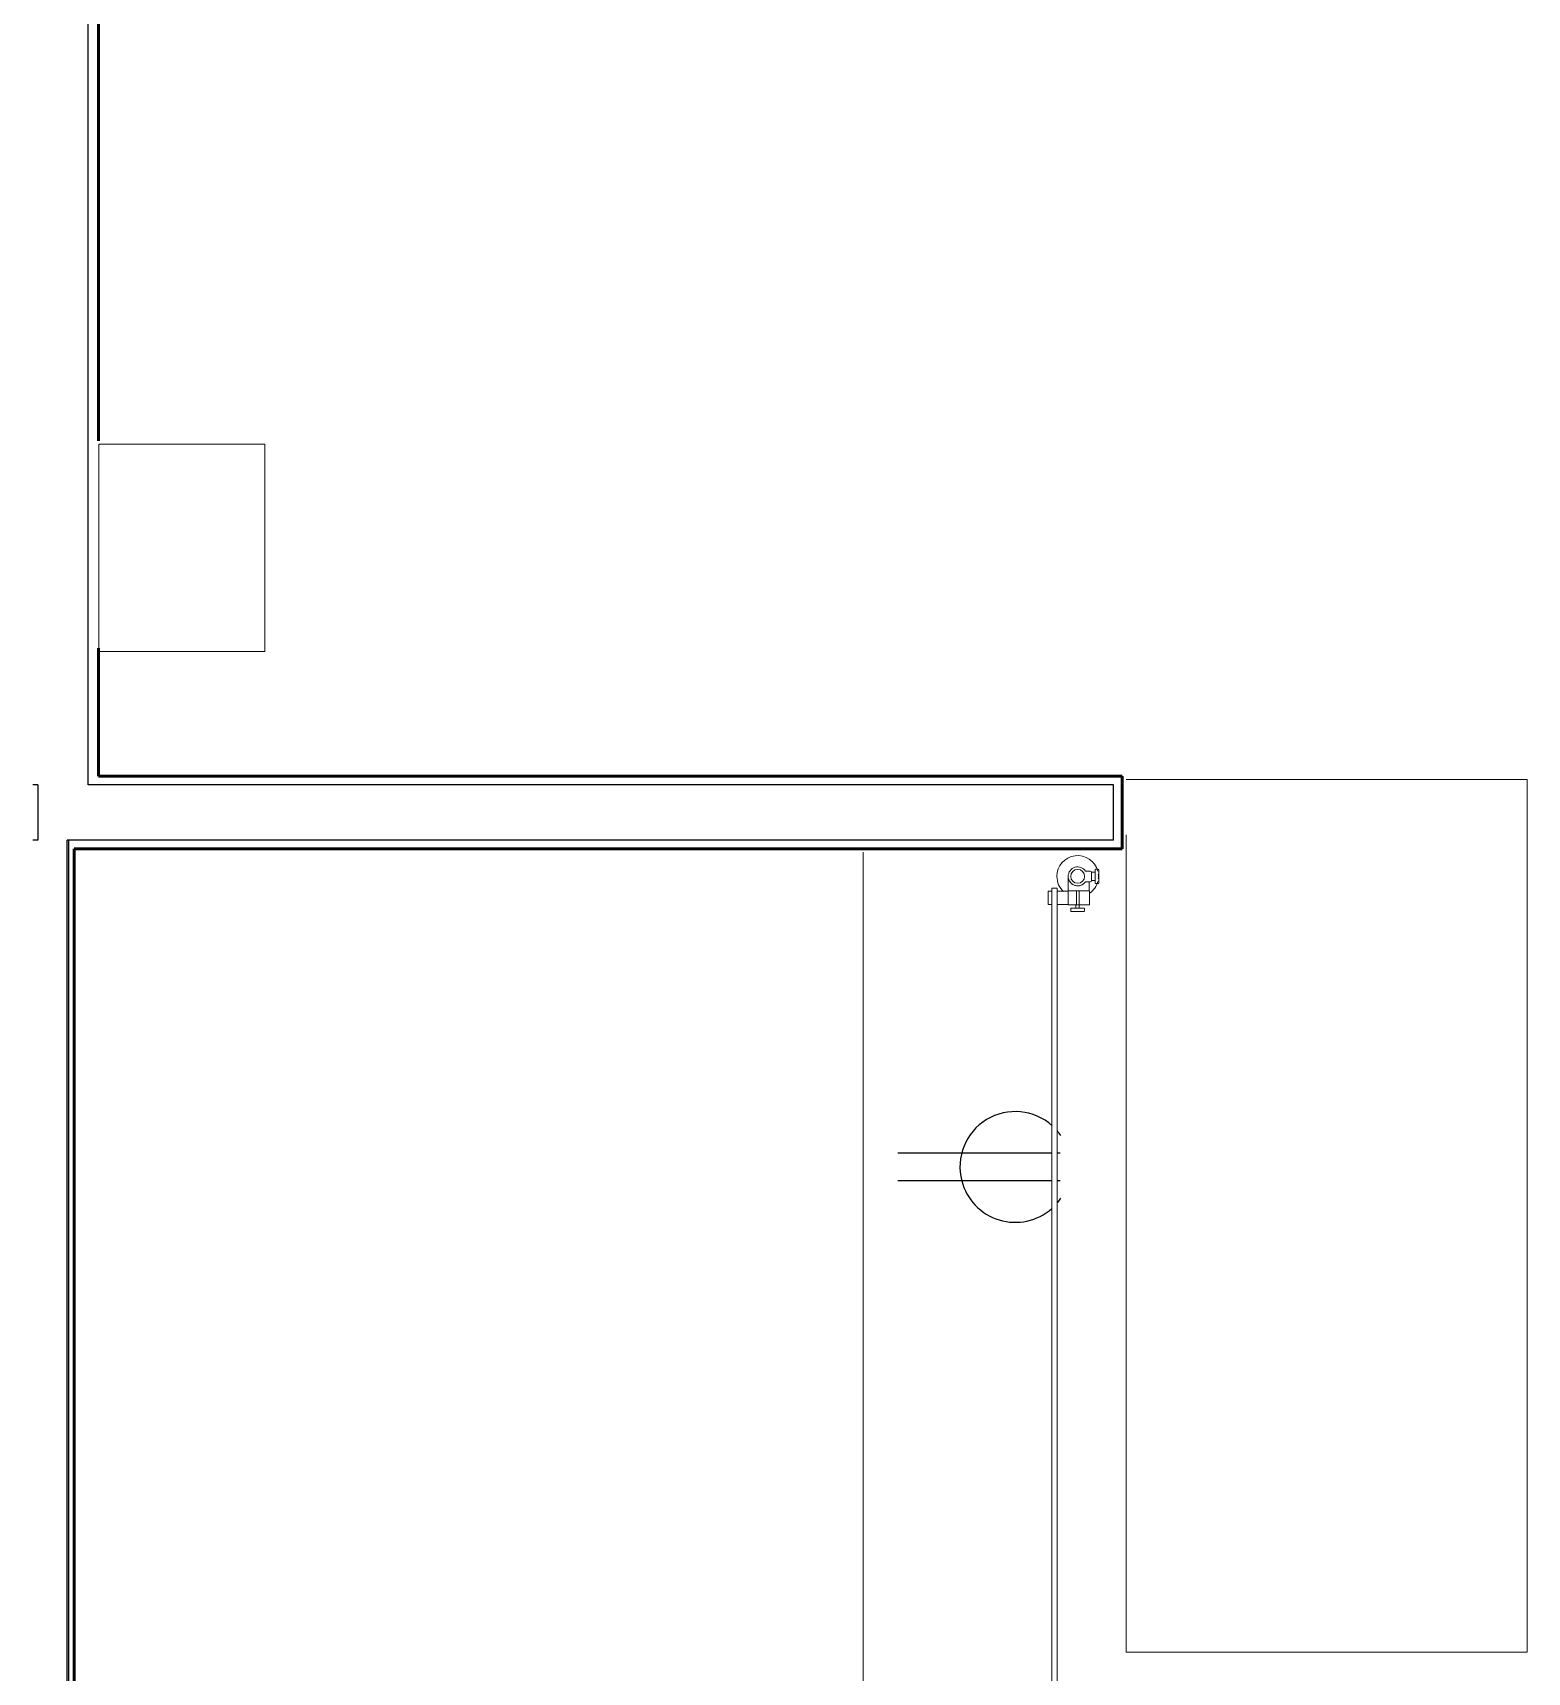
# Model space of a CAD drawing. Header units: inches. Extents: x -460 to 10305, y -938 to 5356.
# Drawn here: x 457.3 to 565.3, y 364 to 482.4 of the extents above; entities that cross this region are included whole.
import ezdxf

# ---------------------------------------------------------------- set-up
doc = ezdxf.new("R2010")
doc.units = ezdxf.units.IN
doc.header["$MEASUREMENT"] = 0
doc.layers.add('01-0263-G-DWG-BFP-ARCH$0$SP-CASE', color=11, linetype='Continuous', lineweight=13)
doc.layers.add('01-0263-G-DWG-BFP-ARCH$0$SP-FIXT', color=35, linetype='Continuous')
doc.layers.add('01-0263-G-DWG-BFP-ARCH$0$SP-WALL', color=7, linetype='Continuous')

# ---------------------------------------------------------------- blocks, each defined once
blk = doc.blocks.new('01-0263-G-DWG-BFP-ARCH', base_point=(1295.16, 1352.86))
at = {"layer": '01-0263-G-DWG-BFP-ARCH$0$SP-CASE'}
for p, q in [((1756.95, 1802.31), (1756.95, 1787.31)), ((1768.95, 1802.31), (1756.95, 1802.31)), ((1768.95, 1787.31), (1768.95, 1802.31)), ((1756.95, 1787.31), (1768.95, 1787.31)), ((1860.2, 1778.07), (1831.2, 1778.07)), ((1860.2, 1778.07), (1860.2, 1715.01)), ((1831.2, 1715.01), (1831.2, 1774.07)), ((1812.2, 1522.07), (1812.2, 1772.82)), ((1828.6, 1771.45), (1828.26, 1771.45)), ((1828.96, 1771.37), (1828.7, 1771.37)), ((1828.7, 1770.78), (1828.7, 1771.35)), ((1828.96, 1771.33), (1828.96, 1771.07)), ((1829.16, 1771.59), (1829.03, 1771.59)), ((1826.21, 1770.22), (1825.83, 1770.22)), ((1825.83, 1769.22), (1825.83, 1770.22)), ((1826.21, 1770.22), (1826.21, 1769.22)), ((1827.02, 1770.99), (1827.02, 1770.02)), ((1828.52, 1770.68), (1828.26, 1770.68)), ((1828.26, 1770.68), (1828.6, 1770.68)), ((1828.52, 1770.02), (1828.52, 1770.68)), ((1828.7, 1770.77), (1828.96, 1770.77)), ((1828.96, 1771.07), (1828.96, 1770.81)), ((1829.03, 1770.55), (1829.16, 1770.55)), ((1825.83, 1770), (1825.58, 1770)), ((1825.58, 1769.52), (1825.58, 1770)), ((1825.58, 1769.04), (1825.58, 1769.52)), ((1825.58, 1769.04), (1825.83, 1769.04)), ((1825.83, 1711.41), (1825.83, 1769.22)), ((1827.02, 1770), (1826.21, 1770)), ((1826.21, 1769.22), (1826.21, 1711.41)), ((1826.21, 1769.04), (1827.02, 1769.04)), ((1827.61, 1770.02), (1827.02, 1770.02)), ((1827.02, 1769.02), (1827.02, 1770.02)), ((1827.61, 1770.02), (1827.02, 1770.02)), ((1827.02, 1770.02), (1827.61, 1770.02)), ((1827.02, 1769.02), (1827.61, 1769.02)), ((1827.02, 1769.02), (1827.61, 1769.02)), ((1827.61, 1769.02), (1827.02, 1769.02)), ((1827.57, 1769.02), (1827.57, 1768.77)), ((1827.61, 1770.02), (1827.61, 1769.02)), ((1827.61, 1770.02), (1827.8, 1770.02)), ((1827.8, 1769.02), (1827.61, 1769.02)), ((1827.8, 1770.02), (1828.55, 1770.02)), ((1827.8, 1769.02), (1827.8, 1770.02)), ((1828.55, 1769.02), (1827.8, 1769.02)), ((1827.82, 1768.77), (1827.82, 1769.02)), ((1828.55, 1769.02), (1828.55, 1770.02)), ((1827.2, 1768.71), (1827.2, 1768.59)), ((1827.7, 1768.77), (1827.57, 1768.77)), ((1827.82, 1768.77), (1827.7, 1768.77)), ((1828.2, 1768.59), (1828.2, 1768.71)), ((1860.2, 1715.01), (1831.2, 1715.01))]:
    blk.add_line(p, q, dxfattribs=at)
for points in [[(1828.96, 1771.52), (1828.96, 1771.53), (1828.96, 1771.53), (1828.96, 1771.53), (1828.96, 1771.53), (1828.96, 1771.54), (1828.96, 1771.54), (1828.97, 1771.54), (1828.97, 1771.54), (1828.97, 1771.54), (1828.97, 1771.55), (1828.97, 1771.55), (1828.97, 1771.55), (1828.97, 1771.55), (1828.97, 1771.56), (1828.97, 1771.56), (1828.97, 1771.56), (1828.98, 1771.56), (1828.98, 1771.56), (1828.98, 1771.57), (1828.98, 1771.57), (1828.98, 1771.57), (1828.99, 1771.57), (1828.99, 1771.57), (1828.99, 1771.57), (1828.99, 1771.58), (1828.99, 1771.58), (1829, 1771.58), (1829, 1771.58), (1829, 1771.58), (1829, 1771.58), (1829, 1771.58), (1829.01, 1771.58), (1829.01, 1771.58), (1829.01, 1771.58), (1829.01, 1771.58), (1829.02, 1771.58), (1829.02, 1771.58), (1829.02, 1771.59), (1829.02, 1771.59), (1829.03, 1771.59)], [(1828.96, 1771.32), (1828.96, 1771.34), (1828.96, 1771.35), (1828.96, 1771.37), (1828.96, 1771.38), (1828.96, 1771.39), (1828.96, 1771.41), (1828.96, 1771.42), (1828.96, 1771.43), (1828.96, 1771.44), (1828.96, 1771.45), (1828.96, 1771.46), (1828.96, 1771.47), (1828.96, 1771.48), (1828.96, 1771.48), (1828.96, 1771.49), (1828.96, 1771.5), (1828.96, 1771.5), (1828.96, 1771.51), (1828.96, 1771.51), (1828.96, 1771.52), (1828.96, 1771.52), (1828.96, 1771.52), (1828.96, 1771.52), (1828.96, 1771.52)], [(1828.96, 1771.52), (1828.96, 1771.52), (1828.96, 1771.52), (1828.96, 1771.52), (1828.96, 1771.52), (1828.96, 1771.51), (1828.96, 1771.51), (1828.96, 1771.5), (1828.96, 1771.5), (1828.96, 1771.49), (1828.96, 1771.49), (1828.96, 1771.48), (1828.96, 1771.47), (1828.96, 1771.46), (1828.96, 1771.45), (1828.96, 1771.44), (1828.96, 1771.43), (1828.96, 1771.42), (1828.96, 1771.41), (1828.96, 1771.4), (1828.96, 1771.38), (1828.96, 1771.37), (1828.96, 1771.36), (1828.96, 1771.34), (1828.96, 1771.33), (1828.96, 1771.31), (1828.96, 1771.3), (1828.96, 1771.28), (1828.96, 1771.27), (1828.96, 1771.25), (1828.96, 1771.23), (1828.96, 1771.21), (1828.96, 1771.2), (1828.96, 1771.18), (1828.96, 1771.16), (1828.96, 1771.14), (1828.96, 1771.13), (1828.96, 1771.11), (1828.96, 1771.09), (1828.96, 1771.07), (1828.96, 1771.07)], [(1829.16, 1771.59), (1829.16, 1771.59), (1829.16, 1771.58), (1829.16, 1771.58), (1829.17, 1771.58), (1829.17, 1771.58), (1829.17, 1771.58), (1829.17, 1771.58), (1829.17, 1771.58), (1829.18, 1771.58), (1829.18, 1771.58), (1829.18, 1771.58), (1829.18, 1771.58), (1829.19, 1771.58), (1829.19, 1771.58), (1829.19, 1771.57), (1829.19, 1771.57), (1829.19, 1771.57), (1829.2, 1771.57), (1829.2, 1771.57), (1829.2, 1771.57), (1829.2, 1771.56), (1829.2, 1771.56), (1829.2, 1771.56), (1829.21, 1771.56), (1829.21, 1771.56), (1829.21, 1771.55), (1829.21, 1771.55), (1829.21, 1771.55), (1829.21, 1771.55), (1829.21, 1771.55), (1829.21, 1771.54), (1829.21, 1771.54), (1829.22, 1771.54), (1829.22, 1771.54), (1829.22, 1771.53), (1829.22, 1771.53), (1829.22, 1771.53), (1829.22, 1771.53), (1829.22, 1771.52), (1829.22, 1771.52)], [(1829.22, 1771.07), (1829.22, 1771.08), (1829.22, 1771.1), (1829.22, 1771.12), (1829.22, 1771.14), (1829.22, 1771.16), (1829.22, 1771.17), (1829.22, 1771.19), (1829.22, 1771.21), (1829.22, 1771.23), (1829.22, 1771.24), (1829.22, 1771.26), (1829.22, 1771.28), (1829.22, 1771.29), (1829.22, 1771.31), (1829.22, 1771.32), (1829.22, 1771.34), (1829.22, 1771.35), (1829.22, 1771.37), (1829.22, 1771.38), (1829.22, 1771.39), (1829.22, 1771.41), (1829.22, 1771.42), (1829.22, 1771.43), (1829.22, 1771.44), (1829.22, 1771.45), (1829.22, 1771.46), (1829.22, 1771.47), (1829.22, 1771.48), (1829.22, 1771.48), (1829.22, 1771.49), (1829.22, 1771.5), (1829.22, 1771.5), (1829.22, 1771.51), (1829.22, 1771.51), (1829.22, 1771.52), (1829.22, 1771.52), (1829.22, 1771.52), (1829.22, 1771.52), (1829.22, 1771.52)], [(1829.22, 1771.52), (1829.22, 1771.52), (1829.22, 1771.52), (1829.22, 1771.52), (1829.22, 1771.52), (1829.22, 1771.51), (1829.22, 1771.51), (1829.22, 1771.5), (1829.22, 1771.5), (1829.22, 1771.49), (1829.22, 1771.49), (1829.22, 1771.48), (1829.22, 1771.47), (1829.22, 1771.46), (1829.22, 1771.45), (1829.22, 1771.44), (1829.22, 1771.43), (1829.22, 1771.42), (1829.22, 1771.41), (1829.22, 1771.4), (1829.22, 1771.38), (1829.22, 1771.37), (1829.22, 1771.36), (1829.22, 1771.34), (1829.22, 1771.33), (1829.22, 1771.31), (1829.22, 1771.3), (1829.22, 1771.28), (1829.22, 1771.27), (1829.22, 1771.25), (1829.22, 1771.23), (1829.22, 1771.21), (1829.22, 1771.2), (1829.22, 1771.18), (1829.22, 1771.16), (1829.22, 1771.14), (1829.22, 1771.13), (1829.22, 1771.11), (1829.22, 1771.09), (1829.22, 1771.07), (1829.22, 1771.07)], [(1828.96, 1771.07), (1828.96, 1771.05), (1828.96, 1771.03), (1828.96, 1771.01), (1828.96, 1770.99), (1828.96, 1770.98), (1828.96, 1770.96), (1828.96, 1770.94), (1828.96, 1770.92), (1828.96, 1770.91), (1828.96, 1770.89), (1828.96, 1770.87), (1828.96, 1770.86), (1828.96, 1770.84), (1828.96, 1770.82), (1828.96, 1770.81), (1828.96, 1770.79), (1828.96, 1770.78), (1828.96, 1770.77), (1828.96, 1770.75), (1828.96, 1770.74), (1828.96, 1770.73), (1828.96, 1770.71), (1828.96, 1770.7), (1828.96, 1770.69), (1828.96, 1770.68), (1828.96, 1770.67), (1828.96, 1770.66), (1828.96, 1770.66), (1828.96, 1770.65), (1828.96, 1770.64), (1828.96, 1770.63), (1828.96, 1770.63), (1828.96, 1770.62), (1828.96, 1770.62), (1828.96, 1770.62), (1828.96, 1770.61), (1828.96, 1770.61), (1828.96, 1770.61), (1828.96, 1770.61)], [(1828.96, 1770.61), (1828.96, 1770.61), (1828.96, 1770.61), (1828.96, 1770.61), (1828.96, 1770.62), (1828.96, 1770.62), (1828.96, 1770.62), (1828.96, 1770.63), (1828.96, 1770.63), (1828.96, 1770.64), (1828.96, 1770.65), (1828.96, 1770.65), (1828.96, 1770.66), (1828.96, 1770.67), (1828.96, 1770.68), (1828.96, 1770.69), (1828.96, 1770.7), (1828.96, 1770.71), (1828.96, 1770.72), (1828.96, 1770.74), (1828.96, 1770.75), (1828.96, 1770.76), (1828.96, 1770.78), (1828.96, 1770.79), (1828.96, 1770.8)], [(1829.03, 1770.55), (1829.02, 1770.55), (1829.02, 1770.55), (1829.02, 1770.55), (1829.02, 1770.55), (1829.01, 1770.55), (1829.01, 1770.55), (1829.01, 1770.55), (1829.01, 1770.55), (1829, 1770.55), (1829, 1770.55), (1829, 1770.55), (1829, 1770.55), (1828.99, 1770.56), (1828.99, 1770.56), (1828.99, 1770.56), (1828.99, 1770.56), (1828.99, 1770.56), (1828.98, 1770.56), (1828.98, 1770.56), (1828.98, 1770.57), (1828.98, 1770.57), (1828.98, 1770.57), (1828.98, 1770.57), (1828.97, 1770.57), (1828.97, 1770.58), (1828.97, 1770.58), (1828.97, 1770.58), (1828.97, 1770.58), (1828.97, 1770.59), (1828.97, 1770.59), (1828.97, 1770.59), (1828.97, 1770.59), (1828.96, 1770.59), (1828.96, 1770.6), (1828.96, 1770.6), (1828.96, 1770.6), (1828.96, 1770.6), (1828.96, 1770.61), (1828.96, 1770.61), (1828.96, 1770.61)], [(1829.22, 1770.61), (1829.22, 1770.61), (1829.22, 1770.61), (1829.22, 1770.6), (1829.22, 1770.6), (1829.22, 1770.6), (1829.22, 1770.6), (1829.22, 1770.59), (1829.21, 1770.59), (1829.21, 1770.59), (1829.21, 1770.59), (1829.21, 1770.58), (1829.21, 1770.58), (1829.21, 1770.58), (1829.21, 1770.58), (1829.21, 1770.57), (1829.21, 1770.57), (1829.2, 1770.57), (1829.2, 1770.57), (1829.2, 1770.57), (1829.2, 1770.57), (1829.2, 1770.56), (1829.19, 1770.56), (1829.19, 1770.56), (1829.19, 1770.56), (1829.19, 1770.56), (1829.19, 1770.56), (1829.18, 1770.56), (1829.18, 1770.55), (1829.18, 1770.55), (1829.18, 1770.55), (1829.18, 1770.55), (1829.17, 1770.55), (1829.17, 1770.55), (1829.17, 1770.55), (1829.17, 1770.55), (1829.16, 1770.55), (1829.16, 1770.55), (1829.16, 1770.55), (1829.16, 1770.55), (1829.16, 1770.55)], [(1829.22, 1771.07), (1829.22, 1771.05), (1829.22, 1771.03), (1829.22, 1771.01), (1829.22, 1770.99), (1829.22, 1770.98), (1829.22, 1770.96), (1829.22, 1770.94), (1829.22, 1770.92), (1829.22, 1770.91), (1829.22, 1770.89), (1829.22, 1770.87), (1829.22, 1770.86), (1829.22, 1770.84), (1829.22, 1770.82), (1829.22, 1770.81), (1829.22, 1770.79), (1829.22, 1770.78), (1829.22, 1770.77), (1829.22, 1770.75), (1829.22, 1770.74), (1829.22, 1770.73), (1829.22, 1770.71), (1829.22, 1770.7), (1829.22, 1770.69), (1829.22, 1770.68), (1829.22, 1770.67), (1829.22, 1770.66), (1829.22, 1770.66), (1829.22, 1770.65), (1829.22, 1770.64), (1829.22, 1770.63), (1829.22, 1770.63), (1829.22, 1770.62), (1829.22, 1770.62), (1829.22, 1770.62), (1829.22, 1770.61), (1829.22, 1770.61), (1829.22, 1770.61), (1829.22, 1770.61)], [(1829.22, 1770.61), (1829.22, 1770.61), (1829.22, 1770.61), (1829.22, 1770.61), (1829.22, 1770.62), (1829.22, 1770.62), (1829.22, 1770.62), (1829.22, 1770.63), (1829.22, 1770.63), (1829.22, 1770.64), (1829.22, 1770.65), (1829.22, 1770.65), (1829.22, 1770.66), (1829.22, 1770.67), (1829.22, 1770.68), (1829.22, 1770.69), (1829.22, 1770.7), (1829.22, 1770.71), (1829.22, 1770.72), (1829.22, 1770.74), (1829.22, 1770.75), (1829.22, 1770.76), (1829.22, 1770.78), (1829.22, 1770.79), (1829.22, 1770.8), (1829.22, 1770.82), (1829.22, 1770.84), (1829.22, 1770.85), (1829.22, 1770.87), (1829.22, 1770.88), (1829.22, 1770.9), (1829.22, 1770.92), (1829.22, 1770.94), (1829.22, 1770.95), (1829.22, 1770.97), (1829.22, 1770.99), (1829.22, 1771.01), (1829.22, 1771.03), (1829.22, 1771.04), (1829.22, 1771.06), (1829.22, 1771.07)], [(1827.2, 1768.71), (1827.2, 1768.71), (1827.2, 1768.72), (1827.2, 1768.72), (1827.2, 1768.72), (1827.2, 1768.72), (1827.2, 1768.73), (1827.2, 1768.73), (1827.2, 1768.73), (1827.2, 1768.73), (1827.2, 1768.73), (1827.2, 1768.74), (1827.2, 1768.74), (1827.2, 1768.74), (1827.2, 1768.74), (1827.21, 1768.75), (1827.21, 1768.75), (1827.21, 1768.75), (1827.21, 1768.75), (1827.21, 1768.75), (1827.21, 1768.76), (1827.22, 1768.76), (1827.22, 1768.76), (1827.22, 1768.76), (1827.22, 1768.76), (1827.22, 1768.76), (1827.23, 1768.76), (1827.23, 1768.77), (1827.23, 1768.77), (1827.23, 1768.77), (1827.23, 1768.77), (1827.24, 1768.77), (1827.24, 1768.77), (1827.24, 1768.77), (1827.24, 1768.77), (1827.25, 1768.77), (1827.25, 1768.77), (1827.25, 1768.77), (1827.25, 1768.77), (1827.26, 1768.77), (1827.26, 1768.77)], [(1827.26, 1768.52), (1827.26, 1768.52), (1827.25, 1768.52), (1827.25, 1768.52), (1827.25, 1768.52), (1827.25, 1768.52), (1827.24, 1768.52), (1827.24, 1768.53), (1827.24, 1768.53), (1827.24, 1768.53), (1827.23, 1768.53), (1827.23, 1768.53), (1827.23, 1768.53), (1827.23, 1768.53), (1827.22, 1768.53), (1827.22, 1768.53), (1827.22, 1768.54), (1827.22, 1768.54), (1827.22, 1768.54), (1827.21, 1768.54), (1827.21, 1768.54), (1827.21, 1768.54), (1827.21, 1768.55), (1827.21, 1768.55), (1827.21, 1768.55), (1827.21, 1768.55), (1827.2, 1768.55), (1827.2, 1768.56), (1827.2, 1768.56), (1827.2, 1768.56), (1827.2, 1768.56), (1827.2, 1768.56), (1827.2, 1768.57), (1827.2, 1768.57), (1827.2, 1768.57), (1827.2, 1768.57), (1827.2, 1768.58), (1827.2, 1768.58), (1827.2, 1768.58), (1827.2, 1768.58), (1827.2, 1768.59)], [(1827.7, 1768.77), (1827.68, 1768.77), (1827.66, 1768.77), (1827.64, 1768.77), (1827.63, 1768.77), (1827.61, 1768.77), (1827.59, 1768.77), (1827.57, 1768.77), (1827.56, 1768.77), (1827.54, 1768.77), (1827.52, 1768.77), (1827.51, 1768.77), (1827.49, 1768.77), (1827.48, 1768.77), (1827.46, 1768.77), (1827.45, 1768.77), (1827.43, 1768.77), (1827.42, 1768.77), (1827.41, 1768.77), (1827.39, 1768.77), (1827.38, 1768.77), (1827.37, 1768.77), (1827.36, 1768.77), (1827.35, 1768.77), (1827.34, 1768.77), (1827.33, 1768.77), (1827.32, 1768.77), (1827.31, 1768.77), (1827.3, 1768.77), (1827.29, 1768.77), (1827.29, 1768.77), (1827.28, 1768.77), (1827.28, 1768.77), (1827.27, 1768.77), (1827.27, 1768.77), (1827.26, 1768.77), (1827.26, 1768.77), (1827.26, 1768.77), (1827.26, 1768.77), (1827.26, 1768.77)], [(1827.26, 1768.77), (1827.26, 1768.77), (1827.26, 1768.77), (1827.26, 1768.77), (1827.26, 1768.77), (1827.27, 1768.77), (1827.27, 1768.77), (1827.27, 1768.77), (1827.28, 1768.77), (1827.29, 1768.77), (1827.29, 1768.77), (1827.3, 1768.77), (1827.31, 1768.77), (1827.32, 1768.77), (1827.32, 1768.77), (1827.33, 1768.77), (1827.34, 1768.77), (1827.35, 1768.77), (1827.37, 1768.77), (1827.38, 1768.77), (1827.39, 1768.77), (1827.4, 1768.77), (1827.42, 1768.77), (1827.43, 1768.77), (1827.44, 1768.77), (1827.46, 1768.77), (1827.47, 1768.77), (1827.49, 1768.77), (1827.5, 1768.77), (1827.52, 1768.77), (1827.54, 1768.77), (1827.55, 1768.77), (1827.57, 1768.77)], [(1827.7, 1768.52), (1827.68, 1768.52), (1827.66, 1768.52), (1827.64, 1768.52), (1827.63, 1768.52), (1827.61, 1768.52), (1827.59, 1768.52), (1827.57, 1768.52), (1827.56, 1768.52), (1827.54, 1768.52), (1827.52, 1768.52), (1827.51, 1768.52), (1827.49, 1768.52), (1827.48, 1768.52), (1827.46, 1768.52), (1827.45, 1768.52), (1827.43, 1768.52), (1827.42, 1768.52), (1827.41, 1768.52), (1827.39, 1768.52), (1827.38, 1768.52), (1827.37, 1768.52), (1827.36, 1768.52), (1827.35, 1768.52), (1827.34, 1768.52), (1827.33, 1768.52), (1827.32, 1768.52), (1827.31, 1768.52), (1827.3, 1768.52), (1827.29, 1768.52), (1827.29, 1768.52), (1827.28, 1768.52), (1827.28, 1768.52), (1827.27, 1768.52), (1827.27, 1768.52), (1827.26, 1768.52), (1827.26, 1768.52), (1827.26, 1768.52), (1827.26, 1768.52), (1827.26, 1768.52)], [(1827.26, 1768.52), (1827.26, 1768.52), (1827.26, 1768.52), (1827.26, 1768.52), (1827.26, 1768.52), (1827.27, 1768.52), (1827.27, 1768.52), (1827.27, 1768.52), (1827.28, 1768.52), (1827.29, 1768.52), (1827.29, 1768.52), (1827.3, 1768.52), (1827.31, 1768.52), (1827.32, 1768.52), (1827.32, 1768.52), (1827.33, 1768.52), (1827.34, 1768.52), (1827.35, 1768.52), (1827.37, 1768.52), (1827.38, 1768.52), (1827.39, 1768.52), (1827.4, 1768.52), (1827.42, 1768.52), (1827.43, 1768.52), (1827.44, 1768.52), (1827.46, 1768.52), (1827.47, 1768.52), (1827.49, 1768.52), (1827.5, 1768.52), (1827.52, 1768.52), (1827.54, 1768.52), (1827.55, 1768.52), (1827.57, 1768.52), (1827.59, 1768.52), (1827.6, 1768.52), (1827.62, 1768.52), (1827.64, 1768.52), (1827.66, 1768.52), (1827.67, 1768.52), (1827.69, 1768.52), (1827.7, 1768.52)], [(1828.13, 1768.77), (1828.13, 1768.77), (1828.13, 1768.77), (1828.13, 1768.77), (1828.13, 1768.77), (1828.12, 1768.77), (1828.12, 1768.77), (1828.12, 1768.77), (1828.11, 1768.77), (1828.1, 1768.77), (1828.1, 1768.77), (1828.09, 1768.77), (1828.08, 1768.77), (1828.07, 1768.77), (1828.07, 1768.77), (1828.06, 1768.77), (1828.05, 1768.77), (1828.04, 1768.77), (1828.02, 1768.77), (1828.01, 1768.77), (1828, 1768.77), (1827.99, 1768.77), (1827.97, 1768.77), (1827.96, 1768.77), (1827.95, 1768.77), (1827.93, 1768.77), (1827.92, 1768.77), (1827.9, 1768.77), (1827.89, 1768.77), (1827.87, 1768.77), (1827.85, 1768.77), (1827.84, 1768.77), (1827.82, 1768.77), (1827.8, 1768.77), (1827.79, 1768.77), (1827.77, 1768.77), (1827.75, 1768.77), (1827.73, 1768.77), (1827.72, 1768.77), (1827.7, 1768.77), (1827.7, 1768.77)], [(1827.7, 1768.52), (1827.71, 1768.52), (1827.73, 1768.52), (1827.75, 1768.52), (1827.76, 1768.52), (1827.78, 1768.52), (1827.8, 1768.52), (1827.82, 1768.52), (1827.83, 1768.52), (1827.85, 1768.52), (1827.87, 1768.52), (1827.88, 1768.52), (1827.9, 1768.52), (1827.91, 1768.52), (1827.93, 1768.52), (1827.94, 1768.52), (1827.96, 1768.52), (1827.97, 1768.52), (1827.98, 1768.52), (1828, 1768.52), (1828.01, 1768.52), (1828.02, 1768.52), (1828.03, 1768.52), (1828.04, 1768.52), (1828.05, 1768.52), (1828.06, 1768.52), (1828.07, 1768.52), (1828.08, 1768.52), (1828.09, 1768.52), (1828.1, 1768.52), (1828.1, 1768.52), (1828.11, 1768.52), (1828.11, 1768.52), (1828.12, 1768.52), (1828.12, 1768.52), (1828.13, 1768.52), (1828.13, 1768.52), (1828.13, 1768.52), (1828.13, 1768.52), (1828.13, 1768.52)], [(1828.13, 1768.52), (1828.13, 1768.52), (1828.13, 1768.52), (1828.13, 1768.52), (1828.13, 1768.52), (1828.12, 1768.52), (1828.12, 1768.52), (1828.12, 1768.52), (1828.11, 1768.52), (1828.1, 1768.52), (1828.1, 1768.52), (1828.09, 1768.52), (1828.08, 1768.52), (1828.07, 1768.52), (1828.07, 1768.52), (1828.06, 1768.52), (1828.05, 1768.52), (1828.04, 1768.52), (1828.02, 1768.52), (1828.01, 1768.52), (1828, 1768.52), (1827.99, 1768.52), (1827.97, 1768.52), (1827.96, 1768.52), (1827.95, 1768.52), (1827.93, 1768.52), (1827.92, 1768.52), (1827.9, 1768.52), (1827.89, 1768.52), (1827.87, 1768.52), (1827.85, 1768.52), (1827.84, 1768.52), (1827.82, 1768.52), (1827.8, 1768.52), (1827.79, 1768.52), (1827.77, 1768.52), (1827.75, 1768.52), (1827.73, 1768.52), (1827.72, 1768.52), (1827.7, 1768.52), (1827.7, 1768.52)], [(1827.82, 1768.77), (1827.83, 1768.77), (1827.85, 1768.77), (1827.87, 1768.77), (1827.88, 1768.77), (1827.9, 1768.77), (1827.91, 1768.77), (1827.93, 1768.77), (1827.94, 1768.77), (1827.96, 1768.77), (1827.97, 1768.77), (1827.98, 1768.77), (1828, 1768.77), (1828.01, 1768.77), (1828.02, 1768.77), (1828.03, 1768.77), (1828.04, 1768.77), (1828.05, 1768.77), (1828.06, 1768.77), (1828.07, 1768.77), (1828.08, 1768.77), (1828.09, 1768.77), (1828.1, 1768.77), (1828.1, 1768.77), (1828.11, 1768.77), (1828.11, 1768.77), (1828.12, 1768.77), (1828.12, 1768.77), (1828.13, 1768.77), (1828.13, 1768.77), (1828.13, 1768.77), (1828.13, 1768.77), (1828.13, 1768.77)], [(1828.13, 1768.77), (1828.14, 1768.77), (1828.14, 1768.77), (1828.14, 1768.77), (1828.14, 1768.77), (1828.15, 1768.77), (1828.15, 1768.77), (1828.15, 1768.77), (1828.15, 1768.77), (1828.15, 1768.77), (1828.16, 1768.77), (1828.16, 1768.77), (1828.16, 1768.77), (1828.16, 1768.76), (1828.17, 1768.76), (1828.17, 1768.76), (1828.17, 1768.76), (1828.17, 1768.76), (1828.17, 1768.76), (1828.18, 1768.76), (1828.18, 1768.75), (1828.18, 1768.75), (1828.18, 1768.75), (1828.18, 1768.75), (1828.18, 1768.75), (1828.19, 1768.74), (1828.19, 1768.74), (1828.19, 1768.74), (1828.19, 1768.74), (1828.19, 1768.74), (1828.19, 1768.73), (1828.19, 1768.73), (1828.19, 1768.73), (1828.19, 1768.73), (1828.19, 1768.72), (1828.19, 1768.72), (1828.19, 1768.72), (1828.19, 1768.72), (1828.2, 1768.71), (1828.2, 1768.71), (1828.2, 1768.71)], [(1828.2, 1768.59), (1828.2, 1768.58), (1828.19, 1768.58), (1828.19, 1768.58), (1828.19, 1768.58), (1828.19, 1768.57), (1828.19, 1768.57), (1828.19, 1768.57), (1828.19, 1768.57), (1828.19, 1768.56), (1828.19, 1768.56), (1828.19, 1768.56), (1828.19, 1768.56), (1828.19, 1768.55), (1828.19, 1768.55), (1828.18, 1768.55), (1828.18, 1768.55), (1828.18, 1768.55), (1828.18, 1768.54), (1828.18, 1768.54), (1828.18, 1768.54), (1828.17, 1768.54), (1828.17, 1768.54), (1828.17, 1768.54), (1828.17, 1768.53), (1828.17, 1768.53), (1828.16, 1768.53), (1828.16, 1768.53), (1828.16, 1768.53), (1828.16, 1768.53), (1828.16, 1768.53), (1828.15, 1768.53), (1828.15, 1768.53), (1828.15, 1768.52), (1828.15, 1768.52), (1828.14, 1768.52), (1828.14, 1768.52), (1828.14, 1768.52), (1828.14, 1768.52), (1828.13, 1768.52), (1828.13, 1768.52)]]:
    blk.add_lwpolyline(points, dxfattribs=at)
for centre, radius, start, end in [((1827.7, 1771.07), 1.5, 14.6725, 180), ((1827.7, 1771.07), 0.685, 34.2031, 325.7969), ((1827.7, 1771.07), 0.5, 90, 270), ((1827.7, 1771.07), 0.5, 0, 180), ((1827.7, 1771.07), 0.5, 270, 90), ((1828.6, 1771.35), 0.1, 0, 90), ((1827.7, 1771.07), 1.5, 0, 5.9713), ((1827.7, 1771.07), 1.5, 180, 227.2256), ((1827.7, 1771.07), 0.685, 186.7907, 325.7969), ((1827.7, 1771.07), 0.5, 180, 0), ((1827.7, 1771.07), 1.5, 305.254, 345.3275), ((1828.6, 1770.78), 0.1, 270, 0), ((1827.7, 1771.07), 1.5, 354.0287, 0)]:
    blk.add_arc(centre, radius, start, end, dxfattribs=at)
at = {"layer": '01-0263-G-DWG-BFP-ARCH$0$SP-FIXT'}
for p, q in [((1825.83, 1751.07), (1814.69, 1751.07)), ((1826.43, 1751.07), (1826.21, 1751.07)), ((1825.83, 1749.07), (1814.69, 1749.07)), ((1826.43, 1749.07), (1826.21, 1749.07))]:
    blk.add_line(p, q, dxfattribs=at)
for start, end in [(48.1059, 194.4775), (34.6767, 40.5171), (194.4775, 311.4884), (320.2272, 325.6286)]:
    blk.add_arc((1823.19, 1750.07), 4, start, end, dxfattribs=at)
at = {"layer": '01-0263-G-DWG-BFP-ARCH$0$SP-WALL'}
for p, q in [((1756.16, 1777.68), (1756.16, 2049.31)), ((1752.53, 1777.68), (1752.16, 1777.68)), ((1752.53, 1777.68), (1752.53, 1773.68)), ((1830.28, 1777.68), (1756.16, 1777.68)), ((1830.28, 1773.68), (1830.28, 1777.68)), ((1752.53, 1773.68), (1752.16, 1773.68)), ((1830.28, 1773.68), (1754.66, 1773.68)), ((1754.66, 1425.11), (1754.66, 1773.68)), ((1754.78, 1425.11), (1754.78, 1773.68))]:
    blk.add_line(p, q, dxfattribs=at)
at = {"layer": '01-0263-G-DWG-BFP-ARCH$0$SP-WALL', "lineweight": 50}
for p, q in [((1756.91, 1802.55), (1756.91, 1935)), ((1756.91, 1778.31), (1756.91, 1787.55)), ((1830.91, 1778.31), (1756.91, 1778.31)), ((1830.91, 1773.06), (1830.91, 1778.31)), ((1755.16, 1773.06), (1830.91, 1773.06)), ((1755.16, 1424.49), (1755.16, 1773.06))]:
    blk.add_line(p, q, dxfattribs=at)

msp = doc.modelspace()

# ---------------------------------------------------------------- block references
msp.add_blockref('01-0263-G-DWG-BFP-ARCH', (0.26, 3.26))

doc.saveas('drawing.dxf')
